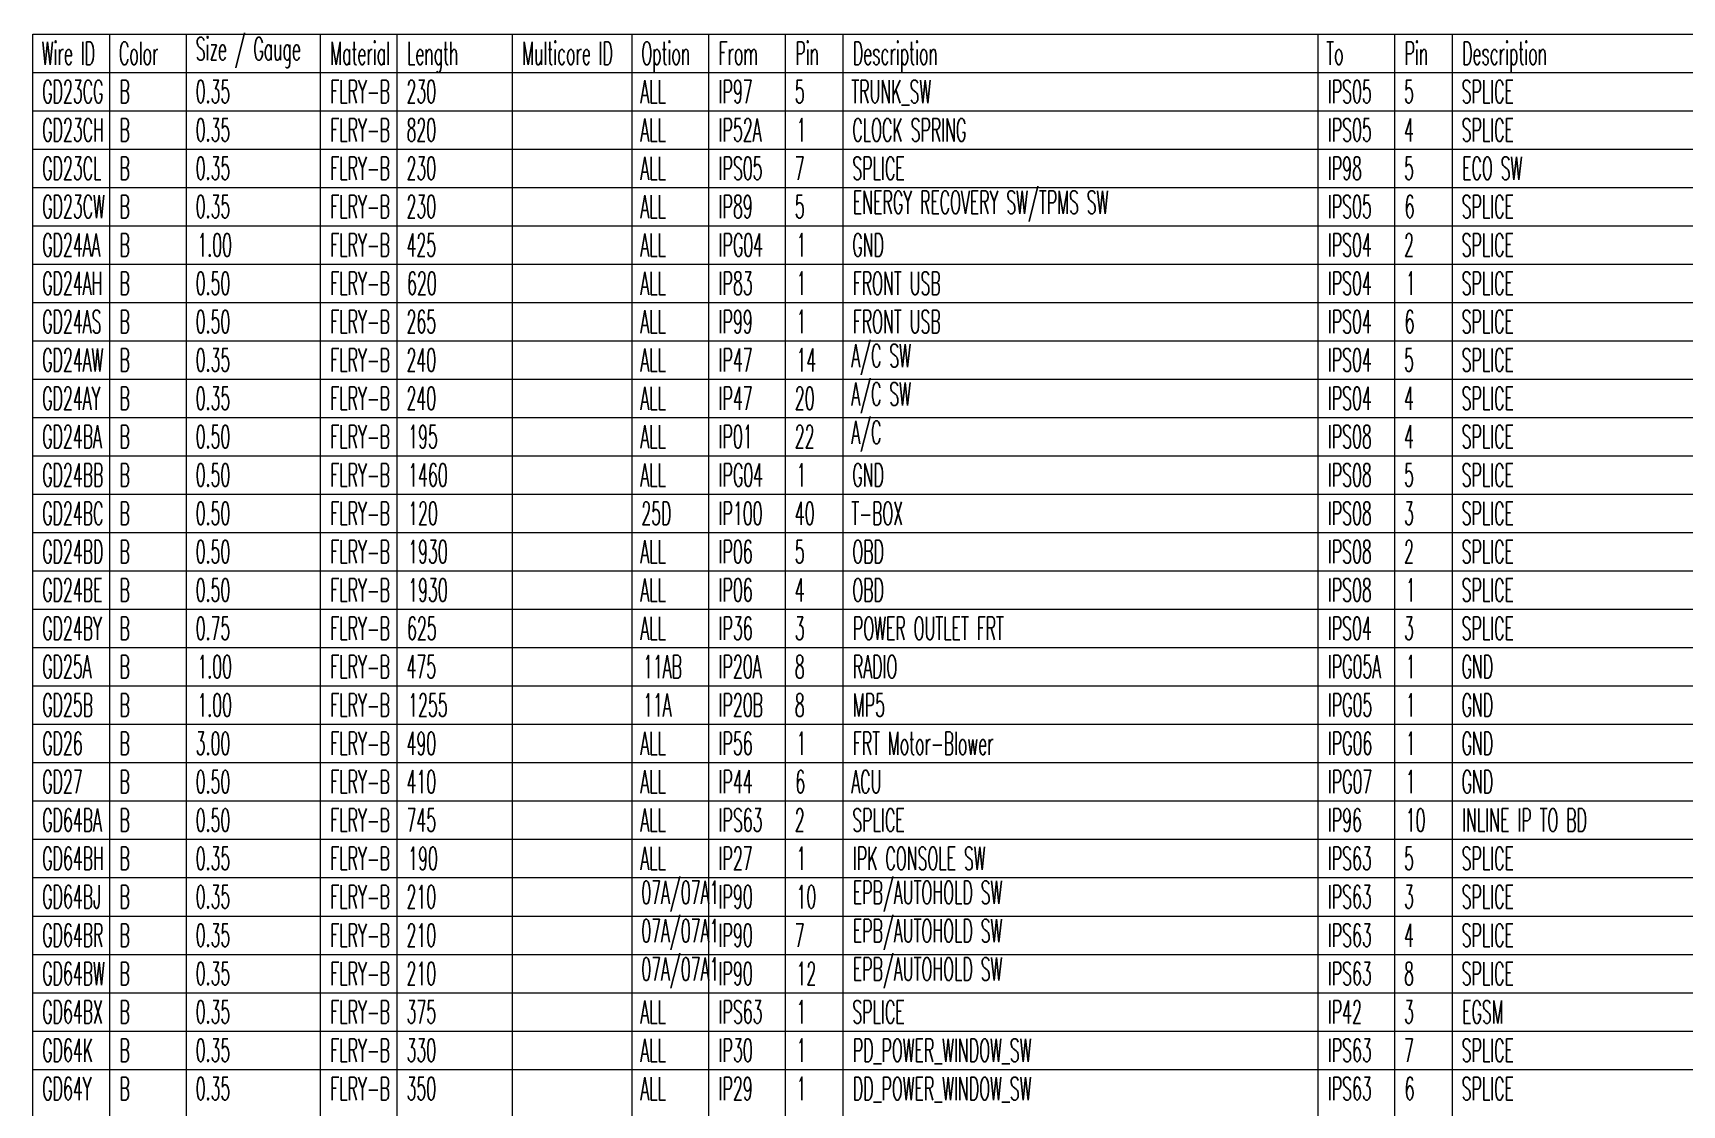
# Model space of a CAD drawing. Header units: inches. Extents: x 47316 to 59086, y 3141 to 11743.
# Drawn here: x 55759.6 to 55974.5, y 8790.6 to 8930.4 of the extents above; entities that cross this region are included whole.
import ezdxf

# ---------------------------------------------------------------- set-up
doc = ezdxf.new("R2010")
doc.units = ezdxf.units.IN
doc.header["$MEASUREMENT"] = 0
doc.styles.get("Standard").update_dxf_attribs({"font": ''})
doc.styles.get('Standard').set_extended_font_data('SimSun')

msp = doc.modelspace()

# ---------------------------------------------------------------- linework, layer by layer
at = {"color": 0, "linetype": 'Continuous', "lineweight": 15}
for p, q in [((55759.65, 8425.24), (55759.65, 8930.24)), ((55759.65, 8930.24), (56086.5, 8930.24)), ((55769.65, 8425.24), (55769.65, 8930.24)), ((55779.65, 8425.24), (55779.65, 8930.24)), ((55797.12, 8425.24), (55797.12, 8930.24)), ((55807.12, 8425.24), (55807.12, 8930.24)), ((55822.12, 8425.24), (55822.12, 8930.24)), ((55837.72, 8425.24), (55837.72, 8930.24)), ((55847.72, 8425.24), (55847.72, 8930.24)), ((55857.72, 8425.24), (55857.72, 8930.24)), ((55865.22, 8425.24), (55865.22, 8930.24)), ((55927.11, 8425.24), (55927.11, 8930.24)), ((55937.11, 8425.24), (55937.11, 8930.24)), ((55944.61, 8425.24), (55944.61, 8930.24)), ((55759.65, 8925.24), (56086.5, 8925.24)), ((55759.65, 8920.24), (56086.5, 8920.24)), ((55759.65, 8915.24), (56086.5, 8915.24)), ((55759.65, 8910.24), (56086.5, 8910.24)), ((55759.65, 8905.24), (56086.5, 8905.24)), ((55759.65, 8900.24), (56086.5, 8900.24)), ((55759.65, 8895.24), (56086.5, 8895.24)), ((55759.65, 8890.24), (56086.5, 8890.24)), ((55759.65, 8885.24), (56086.5, 8885.24)), ((55759.65, 8880.24), (56086.5, 8880.24)), ((55759.65, 8875.24), (56086.5, 8875.24)), ((55759.65, 8870.24), (56086.5, 8870.24)), ((55759.65, 8865.24), (56086.5, 8865.24)), ((55759.65, 8860.24), (56086.5, 8860.24)), ((55759.65, 8855.24), (56086.5, 8855.24)), ((55759.65, 8850.24), (56086.5, 8850.24)), ((55759.65, 8845.24), (56086.5, 8845.24)), ((55759.65, 8840.24), (56086.5, 8840.24)), ((55759.65, 8835.24), (56086.5, 8835.24)), ((55759.65, 8830.24), (56086.5, 8830.24)), ((55759.65, 8825.24), (56086.5, 8825.24)), ((55759.65, 8820.24), (56086.5, 8820.24)), ((55759.65, 8815.24), (56086.5, 8815.24)), ((55759.65, 8810.24), (56086.5, 8810.24)), ((55759.65, 8805.24), (56086.5, 8805.24)), ((55759.65, 8800.24), (56086.5, 8800.24)), ((55759.65, 8795.24), (56086.5, 8795.24))]:
    msp.add_line(p, q, dxfattribs=at)

# ---------------------------------------------------------------- texts
at = {"color": 140, "linetype": 'Continuous', "lineweight": 15, "char_height": 3, "attachment_point": 1}
for s, insert, width in [('\\Fromans.shx;\\W0.5000000000;\\T1.0000000000;\\o\\lWire ID', (55760.79, 8929.24), 8.0714), ('\\Fromans.shx;\\W0.5000000000;\\T1.0000000000;\\o\\lColor', (55770.86, 8929.24), 5.7143), ('\\Fromans.shx;\\W0.5000000000;\\T1.0000000000;\\o\\lSize / Gauge', (55780.86, 8929.81), 15.9286), ('\\Fromans.shx;\\W0.5000000000;\\T1.0000000000;\\o\\lMaterial', (55798.4, 8929.24), 8.6429), ('\\Fromans.shx;\\W0.5000000000;\\T1.0000000000;\\o\\lLength', (55808.4, 8929.24), 7.4286), ('\\Fromans.shx;\\W0.5000000000;\\T1.0000000000;\\o\\lMulticore ID', (55823.4, 8929.24), 13.5), ('\\Fromans.shx;\\W0.5000000000;\\T1.0000000000;\\o\\lOption', (55838.93, 8929.24), 7.0714), ('\\Fromans.shx;\\W0.5000000000;\\T1.0000000000;\\o\\lFrom', (55849, 8929.24), 5.7143), ('\\Fromans.shx;\\W0.5000000000;\\T1.0000000000;\\o\\lPin', (55859, 8929.24), 3.4286), ('\\Fromans.shx;\\W0.5000000000;\\T1.0000000000;\\o\\lDescription', (55866.5, 8929.24), 12.2857), ('\\Fromans.shx;\\W0.5000000000;\\T1.0000000000;\\o\\lTo', (55928.18, 8929.24), 2.5), ('\\Fromans.shx;\\W0.5000000000;\\T1.0000000000;\\o\\lPin', (55938.39, 8929.24), 3.4286), ('\\Fromans.shx;\\W0.5000000000;\\T1.0000000000;\\o\\lDescription', (55945.89, 8929.24), 12.2857)]:
    msp.add_mtext(s, dxfattribs=dict(at, insert=insert, width=width))
at = {"color": 7, "linetype": 'Continuous', "lineweight": 15, "char_height": 3, "attachment_point": 1}
for s, insert, width in [('\\Fromans.shx;\\W0.5000000000;\\T1.0000000000;\\o\\lGD23CG', (55760.86, 8924.24), 8.8571), ('\\Fromans.shx;\\W0.5000000000;\\T1.0000000000;\\o\\lB', (55770.93, 8924.24), 1.5), ('\\Fromans.shx;\\W0.5000000000;\\T1.0000000000;\\o\\l0.35', (55780.86, 8924.24), 5), ('\\Fromans.shx;\\W0.5000000000;\\T1.0000000000;\\o\\lFLRY-B', (55798.4, 8924.24), 8.6429), ('\\Fromans.shx;\\W0.5000000000;\\T1.0000000000;\\o\\l230', (55808.33, 8924.24), 4.2857), ('\\Fromans.shx;\\W0.5000000000;\\T1.0000000000;\\o\\lALL', (55838.79, 8924.24), 3.7143), ('\\Fromans.shx;\\W0.5000000000;\\T1.0000000000;\\o\\lIP97', (55849, 8924.24), 4.9286), ('\\Fromans.shx;\\W0.5000000000;\\T1.0000000000;\\o\\l5', (55858.93, 8924.24), 1.4286), ('\\Fromans.shx;\\W0.5000000000;\\T1.0000000000;\\o\\lTRUNK_SW', (55866.29, 8924.24), 12.1429), ('\\Fromans.shx;\\W0.5000000000;\\T1.0000000000;\\o\\lIPS05', (55928.39, 8924.24), 6.3571), ('\\Fromans.shx;\\W0.5000000000;\\T1.0000000000;\\o\\l5', (55938.32, 8924.24), 1.4286), ('\\Fromans.shx;\\W0.5000000000;\\T1.0000000000;\\o\\lSPLICE', (55945.82, 8924.24), 7.5714), ('\\Fromans.shx;\\W0.5000000000;\\T1.0000000000;\\o\\lGD23CH', (55760.86, 8919.24), 8.9286), ('\\Fromans.shx;\\W0.5000000000;\\T1.0000000000;\\o\\lB', (55770.93, 8919.24), 1.5), ('\\Fromans.shx;\\W0.5000000000;\\T1.0000000000;\\o\\l0.35', (55780.86, 8919.24), 5), ('\\Fromans.shx;\\W0.5000000000;\\T1.0000000000;\\o\\lFLRY-B', (55798.4, 8919.24), 8.6429), ('\\Fromans.shx;\\W0.5000000000;\\T1.0000000000;\\o\\l820', (55808.33, 8919.24), 4.2857), ('\\Fromans.shx;\\W0.5000000000;\\T1.0000000000;\\o\\lALL', (55838.79, 8919.24), 3.7143), ('\\Fromans.shx;\\W0.5000000000;\\T1.0000000000;\\o\\lIP52A', (55849, 8919.24), 6.2143), ('\\Fromans.shx;\\W0.5000000000;\\T1.0000000000;\\o\\l1', (55859.15, 8919.24), 1.4286), ('\\Fromans.shx;\\W0.5000000000;\\T1.0000000000;\\o\\lCLOCK SPRING', (55866.43, 8919.24), 16.8571), ('\\Fromans.shx;\\W0.5000000000;\\T1.0000000000;\\o\\lIPS05', (55928.39, 8919.24), 6.3571), ('\\Fromans.shx;\\W0.5000000000;\\T1.0000000000;\\o\\l4', (55938.32, 8919.24), 1.4286), ('\\Fromans.shx;\\W0.5000000000;\\T1.0000000000;\\o\\lSPLICE', (55945.82, 8919.24), 7.5714), ('\\Fromans.shx;\\W0.5000000000;\\T1.0000000000;\\o\\lGD23CL', (55760.86, 8914.24), 8.5714), ('\\Fromans.shx;\\W0.5000000000;\\T1.0000000000;\\o\\lB', (55770.93, 8914.24), 1.5), ('\\Fromans.shx;\\W0.5000000000;\\T1.0000000000;\\o\\l0.35', (55780.86, 8914.24), 5), ('\\Fromans.shx;\\W0.5000000000;\\T1.0000000000;\\o\\lFLRY-B', (55798.4, 8914.24), 8.6429), ('\\Fromans.shx;\\W0.5000000000;\\T1.0000000000;\\o\\l230', (55808.33, 8914.24), 4.2857), ('\\Fromans.shx;\\W0.5000000000;\\T1.0000000000;\\o\\lALL', (55838.79, 8914.24), 3.7143), ('\\Fromans.shx;\\W0.5000000000;\\T1.0000000000;\\o\\lIPS05', (55849, 8914.24), 6.3571), ('\\Fromans.shx;\\W0.5000000000;\\T1.0000000000;\\o\\l7', (55858.93, 8914.24), 1.4286), ('\\Fromans.shx;\\W0.5000000000;\\T1.0000000000;\\o\\lSPLICE', (55866.43, 8914.24), 7.5714), ('\\Fromans.shx;\\W0.5000000000;\\T1.0000000000;\\o\\lIP98', (55928.39, 8914.24), 4.9286), ('\\Fromans.shx;\\W0.5000000000;\\T1.0000000000;\\o\\l5', (55938.32, 8914.24), 1.4286), ('\\Fromans.shx;\\W0.5000000000;\\T1.0000000000;\\o\\lECO SW', (55945.89, 8914.24), 9.0714), ('\\Fromans.shx;\\W0.5000000000;\\T1.0000000000;\\o\\lENERGY RECOVERY SW/TPMS SW', (55866.5, 8909.81), 38.0714), ('\\Fromans.shx;\\W0.5000000000;\\T1.0000000000;\\o\\lGD23CW', (55760.86, 8909.24), 9.0714), ('\\Fromans.shx;\\W0.5000000000;\\T1.0000000000;\\o\\lB', (55770.93, 8909.24), 1.5), ('\\Fromans.shx;\\W0.5000000000;\\T1.0000000000;\\o\\l0.35', (55780.86, 8909.24), 5), ('\\Fromans.shx;\\W0.5000000000;\\T1.0000000000;\\o\\lFLRY-B', (55798.4, 8909.24), 8.6429), ('\\Fromans.shx;\\W0.5000000000;\\T1.0000000000;\\o\\l230', (55808.33, 8909.24), 4.2857), ('\\Fromans.shx;\\W0.5000000000;\\T1.0000000000;\\o\\lALL', (55838.79, 8909.24), 3.7143), ('\\Fromans.shx;\\W0.5000000000;\\T1.0000000000;\\o\\lIP89', (55849, 8909.24), 4.9286), ('\\Fromans.shx;\\W0.5000000000;\\T1.0000000000;\\o\\l5', (55858.93, 8909.24), 1.4286), ('\\Fromans.shx;\\W0.5000000000;\\T1.0000000000;\\o\\lIPS05', (55928.39, 8909.24), 6.3571), ('\\Fromans.shx;\\W0.5000000000;\\T1.0000000000;\\o\\l6', (55938.39, 8909.24), 1.4286), ('\\Fromans.shx;\\W0.5000000000;\\T1.0000000000;\\o\\lSPLICE', (55945.82, 8909.24), 7.5714), ('\\Fromans.shx;\\W0.5000000000;\\T1.0000000000;\\o\\lGD24AA', (55760.86, 8904.24), 8.4286), ('\\Fromans.shx;\\W0.5000000000;\\T1.0000000000;\\o\\lB', (55770.93, 8904.24), 1.5), ('\\Fromans.shx;\\W0.5000000000;\\T1.0000000000;\\o\\l1.00', (55781.08, 8904.24), 5), ('\\Fromans.shx;\\W0.5000000000;\\T1.0000000000;\\o\\lFLRY-B', (55798.4, 8904.24), 8.6429), ('\\Fromans.shx;\\W0.5000000000;\\T1.0000000000;\\o\\l425', (55808.33, 8904.24), 4.2857), ('\\Fromans.shx;\\W0.5000000000;\\T1.0000000000;\\o\\lALL', (55838.79, 8904.24), 3.7143), ('\\Fromans.shx;\\W0.5000000000;\\T1.0000000000;\\o\\lIPG04', (55849, 8904.24), 6.4286), ('\\Fromans.shx;\\W0.5000000000;\\T1.0000000000;\\o\\l1', (55859.15, 8904.24), 1.4286), ('\\Fromans.shx;\\W0.5000000000;\\T1.0000000000;\\o\\lGND', (55866.43, 8904.24), 4.5714), ('\\Fromans.shx;\\W0.5000000000;\\T1.0000000000;\\o\\lIPS04', (55928.39, 8904.24), 6.3571), ('\\Fromans.shx;\\W0.5000000000;\\T1.0000000000;\\o\\l2', (55938.32, 8904.24), 1.4286), ('\\Fromans.shx;\\W0.5000000000;\\T1.0000000000;\\o\\lSPLICE', (55945.82, 8904.24), 7.5714), ('\\Fromans.shx;\\W0.5000000000;\\T1.0000000000;\\o\\lGD24AH', (55760.86, 8899.24), 8.7143), ('\\Fromans.shx;\\W0.5000000000;\\T1.0000000000;\\o\\lB', (55770.93, 8899.24), 1.5), ('\\Fromans.shx;\\W0.5000000000;\\T1.0000000000;\\o\\l0.50', (55780.86, 8899.24), 5), ('\\Fromans.shx;\\W0.5000000000;\\T1.0000000000;\\o\\lFLRY-B', (55798.4, 8899.24), 8.6429), ('\\Fromans.shx;\\W0.5000000000;\\T1.0000000000;\\o\\l620', (55808.4, 8899.24), 4.2857), ('\\Fromans.shx;\\W0.5000000000;\\T1.0000000000;\\o\\lALL', (55838.79, 8899.24), 3.7143), ('\\Fromans.shx;\\W0.5000000000;\\T1.0000000000;\\o\\lIP83', (55849, 8899.24), 4.9286), ('\\Fromans.shx;\\W0.5000000000;\\T1.0000000000;\\o\\l1', (55859.15, 8899.24), 1.4286), ('\\Fromans.shx;\\W0.5000000000;\\T1.0000000000;\\o\\lFRONT USB', (55866.5, 8899.24), 13.0714), ('\\Fromans.shx;\\W0.5000000000;\\T1.0000000000;\\o\\lIPS04', (55928.39, 8899.24), 6.3571), ('\\Fromans.shx;\\W0.5000000000;\\T1.0000000000;\\o\\l1', (55938.54, 8899.24), 1.4286), ('\\Fromans.shx;\\W0.5000000000;\\T1.0000000000;\\o\\lSPLICE', (55945.82, 8899.24), 7.5714), ('\\Fromans.shx;\\W0.5000000000;\\T1.0000000000;\\o\\lGD24AS', (55760.86, 8894.24), 8.5714), ('\\Fromans.shx;\\W0.5000000000;\\T1.0000000000;\\o\\lB', (55770.93, 8894.24), 1.5), ('\\Fromans.shx;\\W0.5000000000;\\T1.0000000000;\\o\\l0.50', (55780.86, 8894.24), 5), ('\\Fromans.shx;\\W0.5000000000;\\T1.0000000000;\\o\\lFLRY-B', (55798.4, 8894.24), 8.6429), ('\\Fromans.shx;\\W0.5000000000;\\T1.0000000000;\\o\\l265', (55808.33, 8894.24), 4.2857), ('\\Fromans.shx;\\W0.5000000000;\\T1.0000000000;\\o\\lALL', (55838.79, 8894.24), 3.7143), ('\\Fromans.shx;\\W0.5000000000;\\T1.0000000000;\\o\\lIP99', (55849, 8894.24), 4.9286), ('\\Fromans.shx;\\W0.5000000000;\\T1.0000000000;\\o\\l1', (55859.15, 8894.24), 1.4286), ('\\Fromans.shx;\\W0.5000000000;\\T1.0000000000;\\o\\lFRONT USB', (55866.5, 8894.24), 13.0714), ('\\Fromans.shx;\\W0.5000000000;\\T1.0000000000;\\o\\lIPS04', (55928.39, 8894.24), 6.3571), ('\\Fromans.shx;\\W0.5000000000;\\T1.0000000000;\\o\\l6', (55938.39, 8894.24), 1.4286), ('\\Fromans.shx;\\W0.5000000000;\\T1.0000000000;\\o\\lSPLICE', (55945.82, 8894.24), 7.5714), ('\\Fromans.shx;\\W0.5000000000;\\T1.0000000000;\\o\\lA/C SW', (55866.29, 8889.81), 9), ('\\Fromans.shx;\\W0.5000000000;\\T1.0000000000;\\o\\lGD24AW', (55760.86, 8889.24), 8.8571), ('\\Fromans.shx;\\W0.5000000000;\\T1.0000000000;\\o\\lB', (55770.93, 8889.24), 1.5), ('\\Fromans.shx;\\W0.5000000000;\\T1.0000000000;\\o\\l0.35', (55780.86, 8889.24), 5), ('\\Fromans.shx;\\W0.5000000000;\\T1.0000000000;\\o\\lFLRY-B', (55798.4, 8889.24), 8.6429), ('\\Fromans.shx;\\W0.5000000000;\\T1.0000000000;\\o\\l240', (55808.33, 8889.24), 4.2857), ('\\Fromans.shx;\\W0.5000000000;\\T1.0000000000;\\o\\lALL', (55838.79, 8889.24), 3.7143), ('\\Fromans.shx;\\W0.5000000000;\\T1.0000000000;\\o\\lIP47', (55849, 8889.24), 4.9286), ('\\Fromans.shx;\\W0.5000000000;\\T1.0000000000;\\o\\l14', (55859.15, 8889.24), 2.8571), ('\\Fromans.shx;\\W0.5000000000;\\T1.0000000000;\\o\\lIPS04', (55928.39, 8889.24), 6.3571), ('\\Fromans.shx;\\W0.5000000000;\\T1.0000000000;\\o\\l5', (55938.32, 8889.24), 1.4286), ('\\Fromans.shx;\\W0.5000000000;\\T1.0000000000;\\o\\lSPLICE', (55945.82, 8889.24), 7.5714), ('\\Fromans.shx;\\W0.5000000000;\\T1.0000000000;\\o\\lGD24AY', (55760.86, 8884.24), 8.4286), ('\\Fromans.shx;\\W0.5000000000;\\T1.0000000000;\\o\\lB', (55770.93, 8884.24), 1.5), ('\\Fromans.shx;\\W0.5000000000;\\T1.0000000000;\\o\\l0.35', (55780.86, 8884.24), 5), ('\\Fromans.shx;\\W0.5000000000;\\T1.0000000000;\\o\\lFLRY-B', (55798.4, 8884.24), 8.6429), ('\\Fromans.shx;\\W0.5000000000;\\T1.0000000000;\\o\\l240', (55808.33, 8884.24), 4.2857), ('\\Fromans.shx;\\W0.5000000000;\\T1.0000000000;\\o\\lALL', (55838.79, 8884.24), 3.7143), ('\\Fromans.shx;\\W0.5000000000;\\T1.0000000000;\\o\\lIP47', (55849, 8884.24), 4.9286), ('\\Fromans.shx;\\W0.5000000000;\\T1.0000000000;\\o\\l20', (55858.93, 8884.24), 2.8571), ('\\Fromans.shx;\\W0.5000000000;\\T1.0000000000;\\o\\lA/C SW', (55866.29, 8884.81), 9), ('\\Fromans.shx;\\W0.5000000000;\\T1.0000000000;\\o\\lIPS04', (55928.39, 8884.24), 6.3571), ('\\Fromans.shx;\\W0.5000000000;\\T1.0000000000;\\o\\l4', (55938.32, 8884.24), 1.4286), ('\\Fromans.shx;\\W0.5000000000;\\T1.0000000000;\\o\\lSPLICE', (55945.82, 8884.24), 7.5714), ('\\Fromans.shx;\\W0.5000000000;\\T1.0000000000;\\o\\lA/C', (55866.29, 8879.81), 4.3571), ('\\Fromans.shx;\\W0.5000000000;\\T1.0000000000;\\o\\lGD24BA', (55760.86, 8879.24), 8.6429), ('\\Fromans.shx;\\W0.5000000000;\\T1.0000000000;\\o\\lB', (55770.93, 8879.24), 1.5), ('\\Fromans.shx;\\W0.5000000000;\\T1.0000000000;\\o\\l0.50', (55780.86, 8879.24), 5), ('\\Fromans.shx;\\W0.5000000000;\\T1.0000000000;\\o\\lFLRY-B', (55798.4, 8879.24), 8.6429), ('\\Fromans.shx;\\W0.5000000000;\\T1.0000000000;\\o\\l195', (55808.55, 8879.24), 4.2857), ('\\Fromans.shx;\\W0.5000000000;\\T1.0000000000;\\o\\lALL', (55838.79, 8879.24), 3.7143), ('\\Fromans.shx;\\W0.5000000000;\\T1.0000000000;\\o\\lIP01', (55849, 8879.24), 4.9286), ('\\Fromans.shx;\\W0.5000000000;\\T1.0000000000;\\o\\l22', (55858.93, 8879.24), 2.8571), ('\\Fromans.shx;\\W0.5000000000;\\T1.0000000000;\\o\\lIPS08', (55928.39, 8879.24), 6.3571), ('\\Fromans.shx;\\W0.5000000000;\\T1.0000000000;\\o\\l4', (55938.32, 8879.24), 1.4286), ('\\Fromans.shx;\\W0.5000000000;\\T1.0000000000;\\o\\lSPLICE', (55945.82, 8879.24), 7.5714), ('\\Fromans.shx;\\W0.5000000000;\\T1.0000000000;\\o\\lGD24BB', (55760.86, 8874.24), 8.8571), ('\\Fromans.shx;\\W0.5000000000;\\T1.0000000000;\\o\\lB', (55770.93, 8874.24), 1.5), ('\\Fromans.shx;\\W0.5000000000;\\T1.0000000000;\\o\\l0.50', (55780.86, 8874.24), 5), ('\\Fromans.shx;\\W0.5000000000;\\T1.0000000000;\\o\\lFLRY-B', (55798.4, 8874.24), 8.6429), ('\\Fromans.shx;\\W0.5000000000;\\T1.0000000000;\\o\\l1460', (55808.55, 8874.24), 5.7143), ('\\Fromans.shx;\\W0.5000000000;\\T1.0000000000;\\o\\lALL', (55838.79, 8874.24), 3.7143), ('\\Fromans.shx;\\W0.5000000000;\\T1.0000000000;\\o\\lIPG04', (55849, 8874.24), 6.4286), ('\\Fromans.shx;\\W0.5000000000;\\T1.0000000000;\\o\\l1', (55859.15, 8874.24), 1.4286), ('\\Fromans.shx;\\W0.5000000000;\\T1.0000000000;\\o\\lGND', (55866.43, 8874.24), 4.5714), ('\\Fromans.shx;\\W0.5000000000;\\T1.0000000000;\\o\\lIPS08', (55928.39, 8874.24), 6.3571), ('\\Fromans.shx;\\W0.5000000000;\\T1.0000000000;\\o\\l5', (55938.32, 8874.24), 1.4286), ('\\Fromans.shx;\\W0.5000000000;\\T1.0000000000;\\o\\lSPLICE', (55945.82, 8874.24), 7.5714), ('\\Fromans.shx;\\W0.5000000000;\\T1.0000000000;\\o\\lGD24BC', (55760.86, 8869.24), 8.8571), ('\\Fromans.shx;\\W0.5000000000;\\T1.0000000000;\\o\\lB', (55770.93, 8869.24), 1.5), ('\\Fromans.shx;\\W0.5000000000;\\T1.0000000000;\\o\\l0.50', (55780.86, 8869.24), 5), ('\\Fromans.shx;\\W0.5000000000;\\T1.0000000000;\\o\\lFLRY-B', (55798.4, 8869.24), 8.6429), ('\\Fromans.shx;\\W0.5000000000;\\T1.0000000000;\\o\\l120', (55808.55, 8869.24), 4.2857), ('\\Fromans.shx;\\W0.5000000000;\\T1.0000000000;\\o\\l25D', (55838.93, 8869.24), 4.3571), ('\\Fromans.shx;\\W0.5000000000;\\T1.0000000000;\\o\\lIP100', (55849, 8869.24), 6.3571), ('\\Fromans.shx;\\W0.5000000000;\\T1.0000000000;\\o\\l40', (55858.93, 8869.24), 2.8571), ('\\Fromans.shx;\\W0.5000000000;\\T1.0000000000;\\o\\lT-BOX', (55866.29, 8869.24), 7.5), ('\\Fromans.shx;\\W0.5000000000;\\T1.0000000000;\\o\\lIPS08', (55928.39, 8869.24), 6.3571), ('\\Fromans.shx;\\W0.5000000000;\\T1.0000000000;\\o\\l3', (55938.32, 8869.24), 1.4286), ('\\Fromans.shx;\\W0.5000000000;\\T1.0000000000;\\o\\lSPLICE', (55945.82, 8869.24), 7.5714), ('\\Fromans.shx;\\W0.5000000000;\\T1.0000000000;\\o\\lGD24BD', (55760.86, 8864.24), 8.8571), ('\\Fromans.shx;\\W0.5000000000;\\T1.0000000000;\\o\\lB', (55770.93, 8864.24), 1.5), ('\\Fromans.shx;\\W0.5000000000;\\T1.0000000000;\\o\\l0.50', (55780.86, 8864.24), 5), ('\\Fromans.shx;\\W0.5000000000;\\T1.0000000000;\\o\\lFLRY-B', (55798.4, 8864.24), 8.6429), ('\\Fromans.shx;\\W0.5000000000;\\T1.0000000000;\\o\\l1930', (55808.55, 8864.24), 5.7143), ('\\Fromans.shx;\\W0.5000000000;\\T1.0000000000;\\o\\lALL', (55838.79, 8864.24), 3.7143), ('\\Fromans.shx;\\W0.5000000000;\\T1.0000000000;\\o\\lIP06', (55849, 8864.24), 4.9286), ('\\Fromans.shx;\\W0.5000000000;\\T1.0000000000;\\o\\l5', (55858.93, 8864.24), 1.4286), ('\\Fromans.shx;\\W0.5000000000;\\T1.0000000000;\\o\\lOBD', (55866.43, 8864.24), 4.5714), ('\\Fromans.shx;\\W0.5000000000;\\T1.0000000000;\\o\\lIPS08', (55928.39, 8864.24), 6.3571), ('\\Fromans.shx;\\W0.5000000000;\\T1.0000000000;\\o\\l2', (55938.32, 8864.24), 1.4286), ('\\Fromans.shx;\\W0.5000000000;\\T1.0000000000;\\o\\lSPLICE', (55945.82, 8864.24), 7.5714), ('\\Fromans.shx;\\W0.5000000000;\\T1.0000000000;\\o\\lGD24BE', (55760.86, 8859.24), 8.7143), ('\\Fromans.shx;\\W0.5000000000;\\T1.0000000000;\\o\\lB', (55770.93, 8859.24), 1.5), ('\\Fromans.shx;\\W0.5000000000;\\T1.0000000000;\\o\\l0.50', (55780.86, 8859.24), 5), ('\\Fromans.shx;\\W0.5000000000;\\T1.0000000000;\\o\\lFLRY-B', (55798.4, 8859.24), 8.6429), ('\\Fromans.shx;\\W0.5000000000;\\T1.0000000000;\\o\\l1930', (55808.55, 8859.24), 5.7143), ('\\Fromans.shx;\\W0.5000000000;\\T1.0000000000;\\o\\lALL', (55838.79, 8859.24), 3.7143), ('\\Fromans.shx;\\W0.5000000000;\\T1.0000000000;\\o\\lIP06', (55849, 8859.24), 4.9286), ('\\Fromans.shx;\\W0.5000000000;\\T1.0000000000;\\o\\l4', (55858.93, 8859.24), 1.4286), ('\\Fromans.shx;\\W0.5000000000;\\T1.0000000000;\\o\\lOBD', (55866.43, 8859.24), 4.5714), ('\\Fromans.shx;\\W0.5000000000;\\T1.0000000000;\\o\\lIPS08', (55928.39, 8859.24), 6.3571), ('\\Fromans.shx;\\W0.5000000000;\\T1.0000000000;\\o\\l1', (55938.54, 8859.24), 1.4286), ('\\Fromans.shx;\\W0.5000000000;\\T1.0000000000;\\o\\lSPLICE', (55945.82, 8859.24), 7.5714), ('\\Fromans.shx;\\W0.5000000000;\\T1.0000000000;\\o\\lGD24BY', (55760.86, 8854.24), 8.6429), ('\\Fromans.shx;\\W0.5000000000;\\T1.0000000000;\\o\\lB', (55770.93, 8854.24), 1.5), ('\\Fromans.shx;\\W0.5000000000;\\T1.0000000000;\\o\\l0.75', (55780.86, 8854.24), 5), ('\\Fromans.shx;\\W0.5000000000;\\T1.0000000000;\\o\\lFLRY-B', (55798.4, 8854.24), 8.6429), ('\\Fromans.shx;\\W0.5000000000;\\T1.0000000000;\\o\\l625', (55808.4, 8854.24), 4.2857), ('\\Fromans.shx;\\W0.5000000000;\\T1.0000000000;\\o\\lALL', (55838.79, 8854.24), 3.7143), ('\\Fromans.shx;\\W0.5000000000;\\T1.0000000000;\\o\\lIP36', (55849, 8854.24), 4.9286), ('\\Fromans.shx;\\W0.5000000000;\\T1.0000000000;\\o\\l3', (55858.93, 8854.24), 1.4286), ('\\Fromans.shx;\\W0.5000000000;\\T1.0000000000;\\o\\lPOWER OUTLET FRT', (55866.5, 8854.24), 22.5714), ('\\Fromans.shx;\\W0.5000000000;\\T1.0000000000;\\o\\lIPS04', (55928.39, 8854.24), 6.3571), ('\\Fromans.shx;\\W0.5000000000;\\T1.0000000000;\\o\\l3', (55938.32, 8854.24), 1.4286), ('\\Fromans.shx;\\W0.5000000000;\\T1.0000000000;\\o\\lSPLICE', (55945.82, 8854.24), 7.5714), ('\\Fromans.shx;\\W0.5000000000;\\T1.0000000000;\\o\\lGD25A', (55760.86, 8849.24), 7.1429), ('\\Fromans.shx;\\W0.5000000000;\\T1.0000000000;\\o\\lB', (55770.93, 8849.24), 1.5), ('\\Fromans.shx;\\W0.5000000000;\\T1.0000000000;\\o\\l1.00', (55781.08, 8849.24), 5), ('\\Fromans.shx;\\W0.5000000000;\\T1.0000000000;\\o\\lFLRY-B', (55798.4, 8849.24), 8.6429), ('\\Fromans.shx;\\W0.5000000000;\\T1.0000000000;\\o\\l475', (55808.33, 8849.24), 4.2857), ('\\Fromans.shx;\\W0.5000000000;\\T1.0000000000;\\o\\l11AB', (55839.15, 8849.24), 5.6429), ('\\Fromans.shx;\\W0.5000000000;\\T1.0000000000;\\o\\lIP20A', (55849, 8849.24), 6.2143), ('\\Fromans.shx;\\W0.5000000000;\\T1.0000000000;\\o\\l8', (55858.93, 8849.24), 1.4286), ('\\Fromans.shx;\\W0.5000000000;\\T1.0000000000;\\o\\lRADIO', (55866.5, 8849.24), 6.4286), ('\\Fromans.shx;\\W0.5000000000;\\T1.0000000000;\\o\\lIPG05A', (55928.39, 8849.24), 7.7143), ('\\Fromans.shx;\\W0.5000000000;\\T1.0000000000;\\o\\l1', (55938.54, 8849.24), 1.4286), ('\\Fromans.shx;\\W0.5000000000;\\T1.0000000000;\\o\\lGND', (55945.82, 8849.24), 4.5714), ('\\Fromans.shx;\\W0.5000000000;\\T1.0000000000;\\o\\lGD25B', (55760.86, 8844.24), 7.3571), ('\\Fromans.shx;\\W0.5000000000;\\T1.0000000000;\\o\\lB', (55770.93, 8844.24), 1.5), ('\\Fromans.shx;\\W0.5000000000;\\T1.0000000000;\\o\\l1.00', (55781.08, 8844.24), 5), ('\\Fromans.shx;\\W0.5000000000;\\T1.0000000000;\\o\\lFLRY-B', (55798.4, 8844.24), 8.6429), ('\\Fromans.shx;\\W0.5000000000;\\T1.0000000000;\\o\\l1255', (55808.55, 8844.24), 5.7143), ('\\Fromans.shx;\\W0.5000000000;\\T1.0000000000;\\o\\l11A', (55839.15, 8844.24), 4.1429), ('\\Fromans.shx;\\W0.5000000000;\\T1.0000000000;\\o\\lIP20B', (55849, 8844.24), 6.4286), ('\\Fromans.shx;\\W0.5000000000;\\T1.0000000000;\\o\\l8', (55858.93, 8844.24), 1.4286), ('\\Fromans.shx;\\W0.5000000000;\\T1.0000000000;\\o\\lMP5', (55866.5, 8844.24), 4.6429), ('\\Fromans.shx;\\W0.5000000000;\\T1.0000000000;\\o\\lIPG05', (55928.39, 8844.24), 6.4286), ('\\Fromans.shx;\\W0.5000000000;\\T1.0000000000;\\o\\l1', (55938.54, 8844.24), 1.4286), ('\\Fromans.shx;\\W0.5000000000;\\T1.0000000000;\\o\\lGND', (55945.82, 8844.24), 4.5714), ('\\Fromans.shx;\\W0.5000000000;\\T1.0000000000;\\o\\lGD26', (55760.86, 8839.24), 5.8571), ('\\Fromans.shx;\\W0.5000000000;\\T1.0000000000;\\o\\lB', (55770.93, 8839.24), 1.5), ('\\Fromans.shx;\\W0.5000000000;\\T1.0000000000;\\o\\l3.00', (55780.86, 8839.24), 5), ('\\Fromans.shx;\\W0.5000000000;\\T1.0000000000;\\o\\lFLRY-B', (55798.4, 8839.24), 8.6429), ('\\Fromans.shx;\\W0.5000000000;\\T1.0000000000;\\o\\l490', (55808.33, 8839.24), 4.2857), ('\\Fromans.shx;\\W0.5000000000;\\T1.0000000000;\\o\\lALL', (55838.79, 8839.24), 3.7143), ('\\Fromans.shx;\\W0.5000000000;\\T1.0000000000;\\o\\lIP56', (55849, 8839.24), 4.9286), ('\\Fromans.shx;\\W0.5000000000;\\T1.0000000000;\\o\\l1', (55859.15, 8839.24), 1.4286), ('\\Fromans.shx;\\W0.5000000000;\\T1.0000000000;\\o\\lFRT Motor-Blower', (55866.5, 8839.24), 20.7143), ('\\Fromans.shx;\\W0.5000000000;\\T1.0000000000;\\o\\lIPG06', (55928.39, 8839.24), 6.4286), ('\\Fromans.shx;\\W0.5000000000;\\T1.0000000000;\\o\\l1', (55938.54, 8839.24), 1.4286), ('\\Fromans.shx;\\W0.5000000000;\\T1.0000000000;\\o\\lGND', (55945.82, 8839.24), 4.5714), ('\\Fromans.shx;\\W0.5000000000;\\T1.0000000000;\\o\\lGD27', (55760.86, 8834.24), 5.8571), ('\\Fromans.shx;\\W0.5000000000;\\T1.0000000000;\\o\\lB', (55770.93, 8834.24), 1.5), ('\\Fromans.shx;\\W0.5000000000;\\T1.0000000000;\\o\\l0.50', (55780.86, 8834.24), 5), ('\\Fromans.shx;\\W0.5000000000;\\T1.0000000000;\\o\\lFLRY-B', (55798.4, 8834.24), 8.6429), ('\\Fromans.shx;\\W0.5000000000;\\T1.0000000000;\\o\\l410', (55808.33, 8834.24), 4.2857), ('\\Fromans.shx;\\W0.5000000000;\\T1.0000000000;\\o\\lALL', (55838.79, 8834.24), 3.7143), ('\\Fromans.shx;\\W0.5000000000;\\T1.0000000000;\\o\\lIP44', (55849, 8834.24), 4.9286), ('\\Fromans.shx;\\W0.5000000000;\\T1.0000000000;\\o\\l6', (55859, 8834.24), 1.4286), ('\\Fromans.shx;\\W0.5000000000;\\T1.0000000000;\\o\\lACU', (55866.29, 8834.24), 4.3571), ('\\Fromans.shx;\\W0.5000000000;\\T1.0000000000;\\o\\lIPG07', (55928.39, 8834.24), 6.4286), ('\\Fromans.shx;\\W0.5000000000;\\T1.0000000000;\\o\\l1', (55938.54, 8834.24), 1.4286), ('\\Fromans.shx;\\W0.5000000000;\\T1.0000000000;\\o\\lGND', (55945.82, 8834.24), 4.5714), ('\\Fromans.shx;\\W0.5000000000;\\T1.0000000000;\\o\\lGD64BA', (55760.86, 8829.24), 8.6429), ('\\Fromans.shx;\\W0.5000000000;\\T1.0000000000;\\o\\lB', (55770.93, 8829.24), 1.5), ('\\Fromans.shx;\\W0.5000000000;\\T1.0000000000;\\o\\l0.50', (55780.86, 8829.24), 5), ('\\Fromans.shx;\\W0.5000000000;\\T1.0000000000;\\o\\lFLRY-B', (55798.4, 8829.24), 8.6429), ('\\Fromans.shx;\\W0.5000000000;\\T1.0000000000;\\o\\l745', (55808.33, 8829.24), 4.2857), ('\\Fromans.shx;\\W0.5000000000;\\T1.0000000000;\\o\\lALL', (55838.79, 8829.24), 3.7143), ('\\Fromans.shx;\\W0.5000000000;\\T1.0000000000;\\o\\lIPS63', (55849, 8829.24), 6.3571), ('\\Fromans.shx;\\W0.5000000000;\\T1.0000000000;\\o\\l2', (55858.93, 8829.24), 1.4286), ('\\Fromans.shx;\\W0.5000000000;\\T1.0000000000;\\o\\lSPLICE', (55866.43, 8829.24), 7.5714), ('\\Fromans.shx;\\W0.5000000000;\\T1.0000000000;\\o\\lIP96', (55928.39, 8829.24), 4.9286), ('\\Fromans.shx;\\W0.5000000000;\\T1.0000000000;\\o\\l10', (55938.54, 8829.24), 2.8571), ('\\Fromans.shx;\\W0.5000000000;\\T1.0000000000;\\o\\lINLINE IP TO BD', (55945.89, 8829.24), 19.1429), ('\\Fromans.shx;\\W0.5000000000;\\T1.0000000000;\\o\\lGD64BH', (55760.86, 8824.24), 8.9286), ('\\Fromans.shx;\\W0.5000000000;\\T1.0000000000;\\o\\lB', (55770.93, 8824.24), 1.5), ('\\Fromans.shx;\\W0.5000000000;\\T1.0000000000;\\o\\l0.35', (55780.86, 8824.24), 5), ('\\Fromans.shx;\\W0.5000000000;\\T1.0000000000;\\o\\lFLRY-B', (55798.4, 8824.24), 8.6429), ('\\Fromans.shx;\\W0.5000000000;\\T1.0000000000;\\o\\l190', (55808.55, 8824.24), 4.2857), ('\\Fromans.shx;\\W0.5000000000;\\T1.0000000000;\\o\\lALL', (55838.79, 8824.24), 3.7143), ('\\Fromans.shx;\\W0.5000000000;\\T1.0000000000;\\o\\lIP27', (55849, 8824.24), 4.9286), ('\\Fromans.shx;\\W0.5000000000;\\T1.0000000000;\\o\\l1', (55859.15, 8824.24), 1.4286), ('\\Fromans.shx;\\W0.5000000000;\\T1.0000000000;\\o\\lIPK CONSOLE SW', (55866.5, 8824.24), 19.9286), ('\\Fromans.shx;\\W0.5000000000;\\T1.0000000000;\\o\\lIPS63', (55928.39, 8824.24), 6.3571), ('\\Fromans.shx;\\W0.5000000000;\\T1.0000000000;\\o\\l5', (55938.32, 8824.24), 1.4286), ('\\Fromans.shx;\\W0.5000000000;\\T1.0000000000;\\o\\lSPLICE', (55945.82, 8824.24), 7.5714), ('\\Fromans.shx;\\W0.5000000000;\\T1.0000000000;\\o\\lGD64BJ', (55760.86, 8819.24), 8.5), ('\\Fromans.shx;\\W0.5000000000;\\T1.0000000000;\\o\\lB', (55770.93, 8819.24), 1.5), ('\\Fromans.shx;\\W0.5000000000;\\T1.0000000000;\\o\\l0.35', (55780.86, 8819.24), 5), ('\\Fromans.shx;\\W0.5000000000;\\T1.0000000000;\\o\\lFLRY-B', (55798.4, 8819.24), 8.6429), ('\\Fromans.shx;\\W0.5000000000;\\T1.0000000000;\\o\\l210', (55808.33, 8819.24), 4.2857), ('\\Fromans.shx;\\W0.5000000000;\\T1.0000000000;\\o\\l07A/07A1', (55838.93, 8819.81), 11.2857), ('\\Fromans.shx;\\W0.5000000000;\\T1.0000000000;\\o\\lIP90', (55849, 8819.24), 4.9286), ('\\Fromans.shx;\\W0.5000000000;\\T1.0000000000;\\o\\l10', (55859.15, 8819.24), 2.8571), ('\\Fromans.shx;\\W0.5000000000;\\T1.0000000000;\\o\\lEPB/AUTOHOLD SW', (55866.5, 8819.81), 22), ('\\Fromans.shx;\\W0.5000000000;\\T1.0000000000;\\o\\lIPS63', (55928.39, 8819.24), 6.3571), ('\\Fromans.shx;\\W0.5000000000;\\T1.0000000000;\\o\\l3', (55938.32, 8819.24), 1.4286), ('\\Fromans.shx;\\W0.5000000000;\\T1.0000000000;\\o\\lSPLICE', (55945.82, 8819.24), 7.5714), ('\\Fromans.shx;\\W0.5000000000;\\T1.0000000000;\\o\\l07A/07A1', (55838.93, 8814.81), 11.2857), ('\\Fromans.shx;\\W0.5000000000;\\T1.0000000000;\\o\\lEPB/AUTOHOLD SW', (55866.5, 8814.81), 22), ('\\Fromans.shx;\\W0.5000000000;\\T1.0000000000;\\o\\lGD64BR', (55760.86, 8814.24), 8.8571), ('\\Fromans.shx;\\W0.5000000000;\\T1.0000000000;\\o\\lB', (55770.93, 8814.24), 1.5), ('\\Fromans.shx;\\W0.5000000000;\\T1.0000000000;\\o\\l0.35', (55780.86, 8814.24), 5), ('\\Fromans.shx;\\W0.5000000000;\\T1.0000000000;\\o\\lFLRY-B', (55798.4, 8814.24), 8.6429), ('\\Fromans.shx;\\W0.5000000000;\\T1.0000000000;\\o\\l210', (55808.33, 8814.24), 4.2857), ('\\Fromans.shx;\\W0.5000000000;\\T1.0000000000;\\o\\lIP90', (55849, 8814.24), 4.9286), ('\\Fromans.shx;\\W0.5000000000;\\T1.0000000000;\\o\\l7', (55858.93, 8814.24), 1.4286), ('\\Fromans.shx;\\W0.5000000000;\\T1.0000000000;\\o\\lIPS63', (55928.39, 8814.24), 6.3571), ('\\Fromans.shx;\\W0.5000000000;\\T1.0000000000;\\o\\l4', (55938.32, 8814.24), 1.4286), ('\\Fromans.shx;\\W0.5000000000;\\T1.0000000000;\\o\\lSPLICE', (55945.82, 8814.24), 7.5714), ('\\Fromans.shx;\\W0.5000000000;\\T1.0000000000;\\o\\lGD64BW', (55760.86, 8809.24), 9.0714), ('\\Fromans.shx;\\W0.5000000000;\\T1.0000000000;\\o\\lB', (55770.93, 8809.24), 1.5), ('\\Fromans.shx;\\W0.5000000000;\\T1.0000000000;\\o\\l0.35', (55780.86, 8809.24), 5), ('\\Fromans.shx;\\W0.5000000000;\\T1.0000000000;\\o\\lFLRY-B', (55798.4, 8809.24), 8.6429), ('\\Fromans.shx;\\W0.5000000000;\\T1.0000000000;\\o\\l210', (55808.33, 8809.24), 4.2857), ('\\Fromans.shx;\\W0.5000000000;\\T1.0000000000;\\o\\l07A/07A1', (55838.93, 8809.81), 11.2857), ('\\Fromans.shx;\\W0.5000000000;\\T1.0000000000;\\o\\lIP90', (55849, 8809.24), 4.9286), ('\\Fromans.shx;\\W0.5000000000;\\T1.0000000000;\\o\\l12', (55859.15, 8809.24), 2.8571), ('\\Fromans.shx;\\W0.5000000000;\\T1.0000000000;\\o\\lEPB/AUTOHOLD SW', (55866.5, 8809.81), 22), ('\\Fromans.shx;\\W0.5000000000;\\T1.0000000000;\\o\\lIPS63', (55928.39, 8809.24), 6.3571), ('\\Fromans.shx;\\W0.5000000000;\\T1.0000000000;\\o\\l8', (55938.32, 8809.24), 1.4286), ('\\Fromans.shx;\\W0.5000000000;\\T1.0000000000;\\o\\lSPLICE', (55945.82, 8809.24), 7.5714), ('\\Fromans.shx;\\W0.5000000000;\\T1.0000000000;\\o\\lGD64BX', (55760.86, 8804.24), 8.7857), ('\\Fromans.shx;\\W0.5000000000;\\T1.0000000000;\\o\\lB', (55770.93, 8804.24), 1.5), ('\\Fromans.shx;\\W0.5000000000;\\T1.0000000000;\\o\\l0.35', (55780.86, 8804.24), 5), ('\\Fromans.shx;\\W0.5000000000;\\T1.0000000000;\\o\\lFLRY-B', (55798.4, 8804.24), 8.6429), ('\\Fromans.shx;\\W0.5000000000;\\T1.0000000000;\\o\\l375', (55808.33, 8804.24), 4.2857), ('\\Fromans.shx;\\W0.5000000000;\\T1.0000000000;\\o\\lALL', (55838.79, 8804.24), 3.7143), ('\\Fromans.shx;\\W0.5000000000;\\T1.0000000000;\\o\\lIPS63', (55849, 8804.24), 6.3571), ('\\Fromans.shx;\\W0.5000000000;\\T1.0000000000;\\o\\l1', (55859.15, 8804.24), 1.4286), ('\\Fromans.shx;\\W0.5000000000;\\T1.0000000000;\\o\\lSPLICE', (55866.43, 8804.24), 7.5714), ('\\Fromans.shx;\\W0.5000000000;\\T1.0000000000;\\o\\lIP42', (55928.39, 8804.24), 4.9286), ('\\Fromans.shx;\\W0.5000000000;\\T1.0000000000;\\o\\l3', (55938.32, 8804.24), 1.4286), ('\\Fromans.shx;\\W0.5000000000;\\T1.0000000000;\\o\\lEGSM', (55945.89, 8804.24), 6), ('\\Fromans.shx;\\W0.5000000000;\\T1.0000000000;\\o\\lGD64K', (55760.86, 8799.24), 7.3571), ('\\Fromans.shx;\\W0.5000000000;\\T1.0000000000;\\o\\lB', (55770.93, 8799.24), 1.5), ('\\Fromans.shx;\\W0.5000000000;\\T1.0000000000;\\o\\l0.35', (55780.86, 8799.24), 5), ('\\Fromans.shx;\\W0.5000000000;\\T1.0000000000;\\o\\lFLRY-B', (55798.4, 8799.24), 8.6429), ('\\Fromans.shx;\\W0.5000000000;\\T1.0000000000;\\o\\l330', (55808.33, 8799.24), 4.2857), ('\\Fromans.shx;\\W0.5000000000;\\T1.0000000000;\\o\\lALL', (55838.79, 8799.24), 3.7143), ('\\Fromans.shx;\\W0.5000000000;\\T1.0000000000;\\o\\lIP30', (55849, 8799.24), 4.9286), ('\\Fromans.shx;\\W0.5000000000;\\T1.0000000000;\\o\\l1', (55859.15, 8799.24), 1.4286), ('\\Fromans.shx;\\W0.5000000000;\\T1.0000000000;\\o\\lPD_POWER_WINDOW_SW', (55866.5, 8799.24), 27.5714), ('\\Fromans.shx;\\W0.5000000000;\\T1.0000000000;\\o\\lIPS63', (55928.39, 8799.24), 6.3571), ('\\Fromans.shx;\\W0.5000000000;\\T1.0000000000;\\o\\l7', (55938.32, 8799.24), 1.4286), ('\\Fromans.shx;\\W0.5000000000;\\T1.0000000000;\\o\\lSPLICE', (55945.82, 8799.24), 7.5714), ('\\Fromans.shx;\\W0.5000000000;\\T1.0000000000;\\o\\lGD64Y', (55760.86, 8794.24), 7.1429), ('\\Fromans.shx;\\W0.5000000000;\\T1.0000000000;\\o\\lB', (55770.93, 8794.24), 1.5), ('\\Fromans.shx;\\W0.5000000000;\\T1.0000000000;\\o\\l0.35', (55780.86, 8794.24), 5), ('\\Fromans.shx;\\W0.5000000000;\\T1.0000000000;\\o\\lFLRY-B', (55798.4, 8794.24), 8.6429), ('\\Fromans.shx;\\W0.5000000000;\\T1.0000000000;\\o\\l350', (55808.33, 8794.24), 4.2857), ('\\Fromans.shx;\\W0.5000000000;\\T1.0000000000;\\o\\lALL', (55838.79, 8794.24), 3.7143), ('\\Fromans.shx;\\W0.5000000000;\\T1.0000000000;\\o\\lIP29', (55849, 8794.24), 4.9286), ('\\Fromans.shx;\\W0.5000000000;\\T1.0000000000;\\o\\l1', (55859.15, 8794.24), 1.4286), ('\\Fromans.shx;\\W0.5000000000;\\T1.0000000000;\\o\\lDD_POWER_WINDOW_SW', (55866.5, 8794.24), 27.5714), ('\\Fromans.shx;\\W0.5000000000;\\T1.0000000000;\\o\\lIPS63', (55928.39, 8794.24), 6.3571), ('\\Fromans.shx;\\W0.5000000000;\\T1.0000000000;\\o\\l6', (55938.39, 8794.24), 1.4286), ('\\Fromans.shx;\\W0.5000000000;\\T1.0000000000;\\o\\lSPLICE', (55945.82, 8794.24), 7.5714)]:
    msp.add_mtext(s, dxfattribs=dict(at, insert=insert, width=width))

doc.saveas('drawing.dxf')
